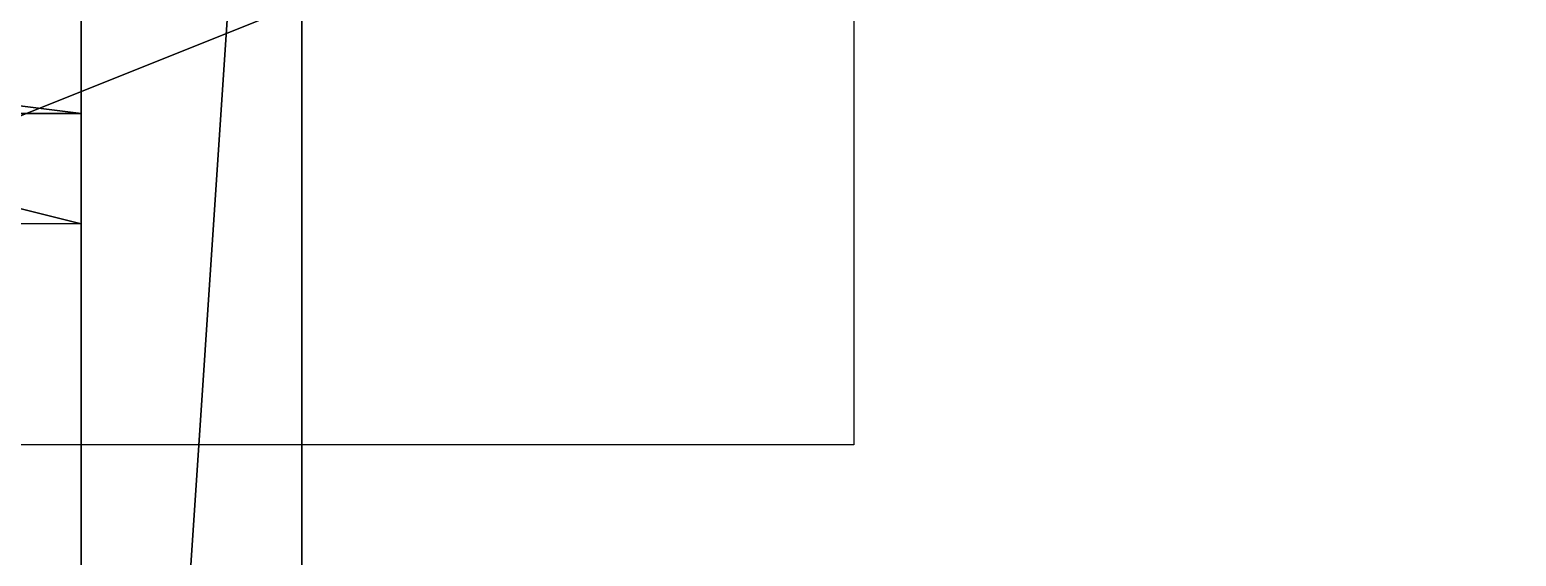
# Model space of a CAD drawing. Header units: metres. Extents: x -124 to 60, y -56 to 44.
# Drawn here: x 7.54 to 21, y -17.01 to -12.24 of the extents above; entities that cross this region are included whole.
import ezdxf

# ---------------------------------------------------------------- set-up
doc = ezdxf.new("R2010")
doc.units = ezdxf.units.M

msp = doc.modelspace()

# ---------------------------------------------------------------- linework, layer by layer
for points in [[(60, 44, 20), (10, 44, 20), (10, -56, 20)], [(10, -56, 20), (60, -56, 20), (60, 44, 20)], [(8, -32, 46), (8, 4, 46), (8, 4, 36)], [(8, 4, 36), (8, -32, 36), (8, -32, 46)], [(8, -32, 20), (8, -32, 24), (8, -2, 24)], [(8, -2, 24), (8, -2, 20), (8, -32, 20)], [(8, -32, 24), (10, -32, 24), (10, -2, 24)], [(10, -2, 24), (8, -2, 24), (8, -32, 24)], [(8, -18, 20), (8, -3, 20), (8, -13, 10)], [(8, -18, 32), (8, -18, 36), (8, -8, 36)], [(8, -8, 36), (8, -8, 32), (8, -18, 32)], [(0, -16), (0, -10), (15, -10)], [(15, -10), (15, -16), (0, -16)], [(8, -13, 11), (8, -12, 11), (0, -12, 11)], [(0, -12, 11), (0, -13, 11), (8, -13, 11)], [(8, -13, 11), (0, -13, 11), (0, -13, 10)], [(0, -13, 10), (8, -13, 10), (8, -13, 11)], [(4, -13, 10), (8, -13, 10), (8, -14, 10)], [(8, -14, 10), (4, -14, 10), (4, -13, 10)], [(8, -13, 10), (8, -18, 10), (8, -18, 20)], [(8, -36, 10), (8, -14, 10), (4, -14, 10)], [(4, -14, 10), (4, -36, 10), (8, -36, 10)], [(8, -14.3536, 32), (8, -14.3921, 31.9807), (8, -14, 32)], [(8, -14.3921, 31.9807), (8, -14.3536, 32), (8, -14.7071, 32)], [(8, -14.7071, 32), (8, -14.7804, 31.9231), (8, -14.3921, 31.9807)], [(8, -14.7804, 31.9231), (8, -14.7071, 32), (8, -15.0607, 32)], [(8, -15.0607, 32), (8, -15.1611, 31.8278), (8, -14.7804, 31.9231)], [(8, -15.1611, 31.8278), (8, -15.0607, 32), (8, -15.4142, 32)], [(8, -15.4142, 32), (8, -15.5307, 31.6955), (8, -15.1611, 31.8278)], [(8, -15.5307, 31.6955), (8, -15.4142, 32), (8, -15.7678, 32)], [(8, -15.7678, 32), (8, -15.8856, 31.5277), (8, -15.5307, 31.6955)], [(8, -15.8856, 31.5277), (8, -15.7678, 32), (8, -16.1213, 32)], [(8, -16.1213, 32), (8, -16.2223, 31.3259), (8, -15.8856, 31.5277)], [(8, -16.2223, 31.3259), (8, -16.1213, 32), (8, -16.4749, 32)], [(8, -16.4749, 32), (8, -16.5376, 31.092), (8, -16.2223, 31.3259)], [(8, -16.5376, 31.092), (8, -16.4749, 32), (8, -16.8284, 32)], [(8, -16.8284, 32), (8, -16.8284, 30.8284), (8, -16.5376, 31.092)], [(8, -16.8284, 30.8284), (8, -16.8284, 32), (8, -18, 32)], [(8, -18, 32), (8, -18, 30.8284), (8, -16.8284, 30.8284)], [(8, -17.092, 30.5376), (8, -16.8284, 30.8284), (8, -18, 30.8284)]]:
    msp.add_3dface(points)

doc.saveas('drawing.dxf')
